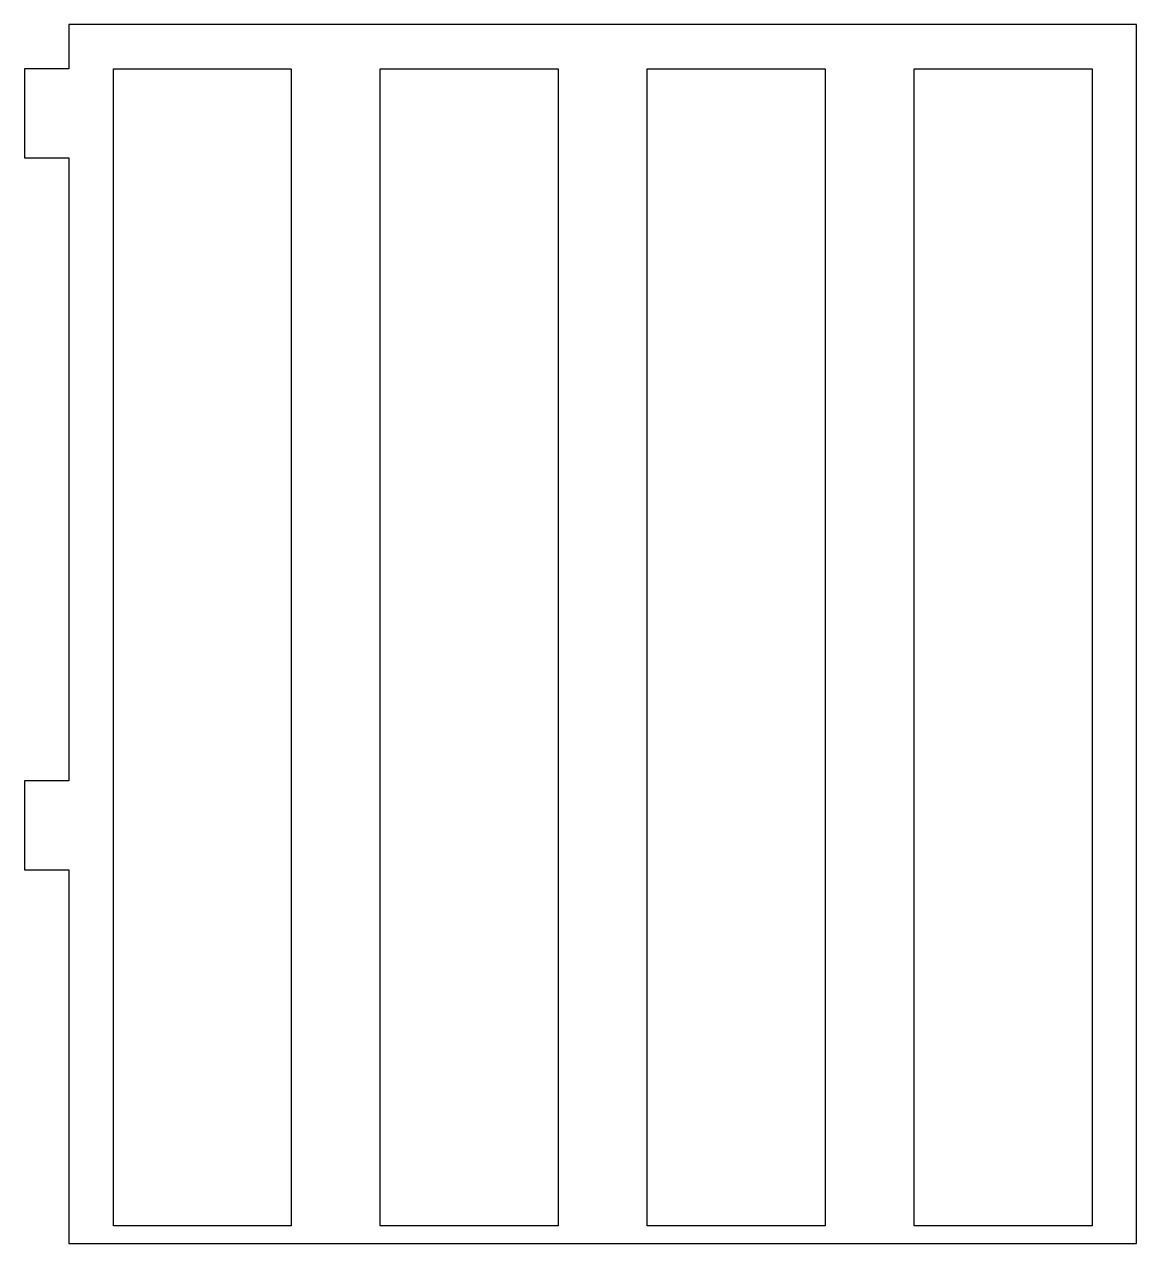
# Model space of a CAD drawing. Header units: inches. Extents: x -6.25 to 0, y 0.15 to 7.
import ezdxf

# ---------------------------------------------------------------- set-up
doc = ezdxf.new("R2010")
doc.units = ezdxf.units.IN
doc.header["$MEASUREMENT"] = 0

msp = doc.modelspace()

# ---------------------------------------------------------------- linework, layer by layer
for points in [[(-6, 0.15), (0, 0.15), (0, 7), (-6, 7), (-6, 6.75), (-6.25, 6.75), (-6.25, 6.25), (-6, 6.25), (-6, 2.75), (-6.25, 2.75), (-6.25, 2.25), (-6, 2.25)], [(-5.75, 0.25), (-5.75, 6.75), (-4.75, 6.75), (-4.75, 0.25)], [(-4.25, 0.25), (-4.25, 6.75), (-3.25, 6.75), (-3.25, 0.25)], [(-2.75, 0.25), (-2.75, 6.75), (-1.75, 6.75), (-1.75, 0.25)], [(-1.25, 0.25), (-1.25, 6.75), (-0.25, 6.75), (-0.25, 0.25)]]:
    msp.add_lwpolyline(points, close=True)

doc.saveas('drawing.dxf')
